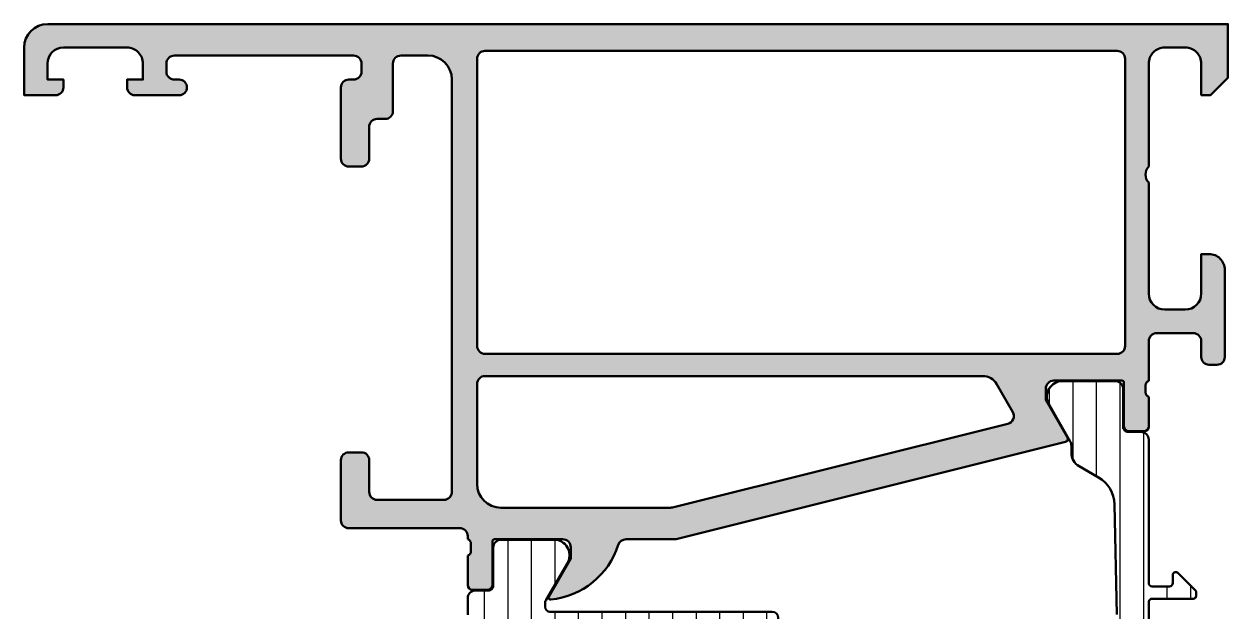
# Model space of a CAD drawing. Extents: x -35 to 63, y 0 to 100.
# Drawn here: x -35 to 41, y 62.9 to 100 of the extents above; entities that cross this region are included whole.
import ezdxf

# ---------------------------------------------------------------- set-up
doc = ezdxf.new("R2010")
doc.units = 0
for name, color, linetype, lineweight in [('0S-Alu contour', 7, 'Continuous', 50), ('0S-Alu hatch', 252, 'Continuous', 25), ('0S-Plastic contour', 254, 'Continuous', 50), ('0S-Plastic hatch', 253, 'Continuous', 25)]:
    doc.layers.add(name, color=color, linetype=linetype, lineweight=lineweight)
pattern_1 = [(90, (0, 0), (-1.4859, 0), [])]

# ---------------------------------------------------------------- blocks, each defined once
blk = doc.blocks.new('346290__F4E14354_08A5_4D6D_B70B_DC32E464ADA3_')
at = {"layer": '0S-Alu hatch'}
h = blk.add_hatch(color=256, dxfattribs=at)
edge = h.paths.add_edge_path()
edge.add_ellipse((-14.20980838061934, 97.49981418681597), major_axis=(-0.5097052485105836, 0), ratio=1, start_angle=179.9662008705569, end_angle=270.033139649957, ccw=False)
edge.add_line((-13.70010322079471, 97.49951350860162), (-13.70007270067975, 96.99953879851876))
edge.add_ellipse((-14.21003050512787, 96.99950767126329), major_axis=(-0.509957805398107, 0), ratio=1, start_angle=90.00582747974067, end_angle=180.0034972703967, ccw=False)
edge.add_line((-14.20997863797814, 96.48954986850286), (-14.51012051284079, 96.48951935011941))
edge.add_arc((-14.51026094495109, 95.99971978053462), 0.4897995897166746, 89.98357253148544, 180.0229723519733)
edge.add_line((-15.00006049529879, 95.99952339873538), (-15.00006049458604, 91.49950901360666))
edge.add_arc((-14.5100708309401, 91.49950901360678), 0.4899896636459431, 180, 269.9999999704398)
edge.add_line((-14.5100708311929, 91.00951934996084), (-13.71009302234166, 91.0095193496548))
edge.add_arc((-13.71009302234359, 91.49953967090086), 0.4900203212460639, 270.000000000226, 360)
edge.add_line((-13.22007270109753, 91.49953967090086), (-13.22007270151045, 93.4995193501068))
edge.add_ellipse((-12.71022454713084, 93.49967118780368), major_axis=(-0.5098481769889759, 0), ratio=1, start_angle=-90.01390401135302, end_angle=0.017063235157593226, ccw=False)
edge.add_line((-12.71010082187862, 94.00951934978039), (-12.21009302873896, 94.00951934965452))
edge.add_arc((-12.21009302874309, 94.49953967699102), 0.490020327336481, 270.0000000004836, 360.0005828892201)
edge.add_line((-11.72007270143197, 94.4995446621325), (-11.72010322164465, 97.49956497940406))
edge.add_ellipse((-11.21012351868489, 97.49957016724215), major_axis=(-0.5099797029861552, 0), ratio=1, start_angle=-90.0010283382407, end_angle=0.0005828492012938113, ccw=False)
edge.add_line((-11.21011436562623, 98.0095498701462), (-9.509926851541543, 98.00951935360816))
edge.add_ellipse((-9.50995395621208, 96.49962589019198), major_axis=(-1.509893463659459, 0), ratio=1, start_angle=180, end_angle=269.99897146171946, ccw=False)
edge.add_line((-8.00006049255262, 96.49962589019198), (-8.000060494479207, 70.49941253858042))
edge.add_ellipse((-8.510088692747694, 70.49956282130397), major_axis=(-0.5100282204093176, 0), ratio=1, start_angle=90.01022147483928, end_angle=179.9831174715681, ccw=False)
edge.add_line((-8.50999770453462, 69.98953460901072), (-12.71007270151099, 69.98953460885676))
edge.add_ellipse((-12.70995683598611, 70.49965047464426), major_axis=(-0.5101158789460961, 0), ratio=1, start_angle=0.013271588850500393, end_angle=89.9869860831675, ccw=False)
edge.add_line((-13.22007270124738, 70.4995323150135), (-13.22007270151045, 72.49953460878912))
edge.add_arc((-13.7099690748399, 72.49963823530815), 0.4898963842893691, 359.9878803713959, 450.0118747695099)
edge.add_line((-13.71007060773909, 72.98953460907597), (-14.51007070657676, 72.98953460896105))
edge.add_arc((-14.51007070657609, 72.49954482095367), 0.4899897880073781, 90.0000000000781, 180)
edge.add_line((-15.00006049458347, 72.49954482095367), (-15.00006050154643, 68.69963088974426))
edge.add_arc((-14.50997642061382, 68.69963088975342), 0.4900840809326184, 180, 270.0000000122495)
edge.add_line((-14.50997642050904, 68.2095468088208), (-7.510036411022873, 68.20954681725334))
edge.add_ellipse((-7.510036411016848, 67.69950986283355), major_axis=(-0.510036954419789, 0), ratio=1, start_angle=180.0071697334141, end_angle=270.0000000006769, ccw=False)
edge.add_line((-6.999999460590363, 67.69957368653952), (-6.999573225767925, 67.50649298641189))
edge.add_ellipse((-7.088393400983171, 67.23159058546717), major_axis=(-0.2888950563274386, 0), ratio=1, start_angle=178.8557447403225, end_angle=252.09450444799398, ccw=False)
edge.add_line((-6.799555954440114, 67.22582143952341), (-6.799555954440101, 66.77242876677911))
edge.add_ellipse((-7.08842405008324, 66.76666751799173), major_axis=(-0.2889255417371119, 0), ratio=1, start_angle=107.9133206864831, end_angle=181.1425681413948, ccw=False)
edge.add_line((-6.999556954440087, 66.49174824260342), (-6.999556954440116, 64.61911317746026))
edge.add_arc((-6.70955695444011, 64.61911317746026), 0.2900000000000062, 180, 270)
edge.add_line((-6.70955695444011, 64.32911317746024), (-5.729582635397356, 64.32911317746024))
edge.add_arc((-5.729582635397356, 64.61911317746026), 0.2900000000000062, 270, 360)
edge.add_line((-5.43958263539735, 64.61911317746026), (-5.43958263539735, 67.37911100410639))
edge.add_ellipse((-5.309582635397354, 67.37911100410642), major_axis=(-0.1299999999999954, 0), ratio=1, start_angle=269.99990065165065, end_angle=360, ccw=False)
edge.add_line((-5.3095824099831, 67.50911100410622), (-1.00954826245146, 67.50910354830332))
edge.add_ellipse((-1.009549146741797, 66.99911898533603), major_axis=(-0.5099845629680566, 0), ratio=1, start_angle=180, end_angle=269.99990065169055, ccw=False)
edge.add_line((-0.4995645837737408, 66.99911898533605), (-0.4995645838349035, 66.2964271155198))
edge.add_line((-0.4995645838349035, 66.2964271155198), (-1.888929175024038, 63.88996915013112))
edge.add_arc((-1.773963263954378, 63.83667994464112), 0.1267158243071138, 155.1312492101862, 275.586773451491)
edge.add_arc((-2.247419307921184, 68.67686303497723), 4.989999999999936, 275.5867734514918, 342.2389949764131)
edge.add_ellipse((2.990435767053327, 66.99910319717769), major_axis=(-0.5100003508881805, 0), ratio=1, start_angle=269.99999999985073, end_angle=342.23899497641577, ccw=False)
edge.add_line((2.990435767054655, 67.50910354806587), (6.040971529477573, 67.50910354805781))
edge.add_arc((6.040971529477559, 67.99912445844272), 0.4900209103849136, 270.0000000000017, 283.9999962574904)
edge.add_line((6.159518285944386, 67.52365925556698), (30.72859116020753, 73.64941542249984))
edge.add_arc((30.68262601208559, 73.8337716134947), 0.1900000000000285, 283.999996257483, 389.9999122478452)
edge.add_line((30.84717098430305, 73.92877136148368), (29.47996906944802, 76.2968429180683))
edge.add_line((29.47996906944802, 76.2968429180683), (29.47996906330903, 76.99961277111854))
edge.add_ellipse((29.98945984050868, 76.9996127711622), major_axis=(-0.5094907771996517, 0), ratio=1, start_angle=270.00009935321305, end_angle=360, ccw=False)
edge.add_line((29.98945895703094, 77.5091035483611), (34.2899339666492, 77.50911100492402))
edge.add_ellipse((34.28993419206304, 77.37911100492452), major_axis=(-0.1299999999996935, 0), ratio=1, start_angle=180, end_angle=270.0000993481646, ccw=False)
edge.add_line((34.41993419206273, 77.37911100492452), (34.41993419206273, 74.61955186764582))
edge.add_arc((34.70993419206275, 74.61955186764582), 0.2900000000000133, 180, 269.9999999999986)
edge.add_line((34.70993419206274, 74.32955186764582), (35.68990851110552, 74.32955186764583))
edge.add_arc((35.68990851110552, 74.61955186764582), 0.2900000000000062, 270.0000000000014, 360)
edge.add_line((35.97990851110552, 74.61955186764582), (35.97990851110552, 76.49218693278893))
edge.add_ellipse((36.06877560674869, 76.76710620817725), major_axis=(-0.2889255417371473, 0), ratio=1, start_angle=-1.1425681414879136, end_angle=72.08667931351602, ccw=False)
edge.add_line((35.77990751110553, 76.77286745696512), (35.77990751110552, 77.22626012970878))
edge.add_ellipse((36.06874495764856, 77.2320292756527), major_axis=(-0.2888950563274334, 0), ratio=1, start_angle=-72.09123509472789, end_angle=1.144255259711315, ccw=False)
edge.add_line((35.97990909637783, 77.50692660798373), (35.98010686803663, 79.99949582103955))
edge.add_ellipse((36.49020139577256, 79.99945534723662), major_axis=(-0.5100945293416447, 0), ratio=1, start_angle=270.01082919272613, end_angle=359.99545382681197, ccw=False)
edge.add_line((36.49010498532172, 80.50954986746721), (38.79038812773437, 80.5095498688432))
edge.add_ellipse((38.79038812773697, 79.99950012323671), major_axis=(-0.5100497456064801, 0), ratio=1, start_angle=179.9991256840945, end_angle=270.0000000002921, ccw=False)
edge.add_line((39.30043787328406, 79.99949234003508), (39.30042261263742, 78.99956842365594))
edge.add_arc((39.79044513605431, 78.99956094652073), 0.490022523473936, 179.9991257374538, 269.9999999150082)
edge.add_line((39.79044513532742, 78.50953842304679), (40.29045017755071, 78.5095384227969))
edge.add_arc((40.29045017754819, 78.99912180399014), 0.489583381193242, 270.0000000002944, 360)
edge.add_line((40.78003355874144, 78.99912180399014), (40.78003355867003, 84.49948883248628))
edge.add_arc((39.79029901017008, 84.49975426930364), 0.9897345840936834, 359.9846338505341, 450.0117170934203)
edge.add_line((39.79009660760918, 85.48948883270145), (39.2999267024431, 85.48951873990235))
edge.add_line((39.2999267024431, 85.48951873990235), (39.2999267024431, 82.99951935008269))
edge.add_ellipse((38.28975658946078, 82.9996894628865), major_axis=(-1.010170127305833, 0), ratio=1, start_angle=90.00975144674771, end_angle=179.9903513819646, ccw=False)
edge.add_line((38.28992851521585, 81.98951935021113), (36.98990851117897, 81.9895193500677))
edge.add_ellipse((36.99010230294835, 82.9996826190699), major_axis=(-1.010163287590908, 0), ratio=1, start_angle=0.009352548254184967, end_angle=89.98900826163998, ccw=False)
edge.add_line((35.97993902881531, 82.99951772732867), (35.97993902868365, 89.99553509204661))
edge.add_ellipse((36.51491504399701, 90.4995193500677), major_axis=(-0.7349826319673359, 0), ratio=1, start_angle=-43.29139500845599, end_angle=43.29139713535102, ccw=False)
edge.add_line((35.97993900997508, 91.00350358822978), (35.97990850674473, 97.49960811270184))
edge.add_ellipse((36.98981501026428, 97.49961285422803), major_axis=(-1.009906503530686, 0), ratio=1, start_angle=-89.99999999982748, end_angle=0.0002690064499120126, ccw=False)
edge.add_line((36.98981501026124, 98.50951935775873), (38.28992682170875, 98.50951935006772))
edge.add_ellipse((38.29008478780917, 97.4996774352914), major_axis=(-1.009841927131363, 0), ratio=1, start_angle=179.9909413965854, end_angle=270.0089625818198, ccw=False)
edge.add_line((39.29992670231933, 97.49951777680401), (39.2999267024431, 95.50954935906351))
edge.add_line((39.2999267024431, 95.50954935906351), (39.88582107367468, 95.50951956075349))
edge.add_line((39.88582107367468, 95.50951956075349), (40.97993903056875, 96.60375889140992))
edge.add_line((40.97993903056875, 96.60375889140992), (40.9799998204769, 99.98999993548233))
edge.add_line((40.9799998204769, 99.98999993548233), (-33.51015429839586, 99.98951935239958))
edge.add_arc((-33.51014468594799, 98.49960354153647), 1.489915810894103, 90.00036965356703, 180)
edge.add_line((-35.00006049684209, 98.49960354153649), (-35.00006049448708, 95.50951935006773))
edge.add_line((-35.00006049448708, 95.50951935006773), (-33.01006049447251, 95.5095193500677))
edge.add_arc((-33.01019086914354, 95.99964971735962), 0.4901303846317271, 270.0152406762114, 359.9885641271633)
edge.add_line((-32.52006049427463, 95.99955189045575), (-32.52006049447922, 96.48951935006772))
edge.add_line((-32.52006049447922, 96.48951935006772), (-33.52006049442263, 96.4895193500677))
edge.add_line((-33.52006049442263, 96.4895193500677), (-33.52006050013831, 97.49962573123214))
edge.add_ellipse((-32.51016687567194, 97.49962573126042), major_axis=(-1.009893624466371, 0), ratio=1, start_angle=270.0000001098114, end_angle=360, ccw=False)
edge.add_line((-32.51016687760747, 98.5095193557268), (-28.50993758324355, 98.50951935762222))
edge.add_ellipse((-28.50993758324119, 97.49964226459113), major_axis=(-1.009877093031093, 0), ratio=1, start_angle=180, end_angle=270.0000000001338, ccw=False)
edge.add_line((-27.5000604902101, 97.49964226459113), (-27.50006049452188, 96.4895193500677))
edge.add_line((-27.50006049452188, 96.4895193500677), (-28.50006049447921, 96.4895193500677))
edge.add_line((-28.50006049447921, 96.4895193500677), (-28.5000604944792, 95.99951935006813))
edge.add_arc((-28.00994692332429, 95.99963292148576), 0.4901135843135583, 180.013276846787, 269.9869913412721)
edge.add_line((-28.01005820063573, 95.5095193498046), (-25.2100116663542, 95.5095193500677))
edge.add_arc((-25.2100116663542, 95.99951935006771), 0.4899999999999949, 270, 450)
edge.add_line((-25.2100116663542, 96.4895193500677), (-25.51006049447974, 96.4895193500677))
edge.add_ellipse((-25.50993426891089, 96.99964557594832), major_axis=(-0.5101262414972308, 0), ratio=1, start_angle=0.014457963241000016, end_angle=89.9858227398492, ccw=False)
edge.add_line((-26.02006049416698, 96.99951685117257), (-26.02006049447921, 97.49951935002767))
edge.add_ellipse((-25.51016484724199, 97.49965421346519), major_axis=(-0.5098956650723806, 0), ratio=1, start_angle=-90.01195744180558, end_angle=0.015154288228814039, ccw=False)
edge.add_line((-25.51005843368501, 98.00954986743349), (-14.21010319208222, 98.00951935006766))
edge = h.paths.add_edge_path()
edge.add_ellipse((-5.910319067796187, 97.79965738625856), major_axis=(-0.499865033790714, 0), ratio=1, start_angle=-90.0154714165185, end_angle=0.01197425107801564, ccw=False)
edge.add_line((-5.910184090663271, 98.29952240182553), (33.98990088170336, 98.29955291940365))
edge.add_ellipse((33.99001017422722, 97.7996622119199), major_axis=(-0.499890719431239, 0), ratio=1, start_angle=179.9874732614051, end_angle=270.012526738657, ccw=False)
edge.add_line((34.48990088171099, 97.79955291939658), (34.48990088171099, 79.69967651559554))
edge.add_ellipse((33.98984732756349, 79.69973007255464), major_axis=(-0.5000535570155467, 0), ratio=1, start_angle=90.0000000010225, end_angle=179.9938634818548, ccw=False)
edge.add_line((33.98984732757241, 79.1996765155391), (-5.910157410640259, 79.19967651488327))
edge.add_ellipse((-5.910157410640273, 79.69970319562539), major_axis=(-0.5000266807421241, 0), ratio=1, start_angle=0, end_angle=90.00000000000159, ccw=False)
edge.add_line((-6.410184091382397, 79.69970319562539), (-6.410184090670632, 97.79955291941253))
edge = h.paths.add_edge_path()
edge.add_ellipse((-5.910092057022531, 77.29923963331419), major_axis=(-0.499992851570255, 0), ratio=1, start_angle=269.9999999999984, end_angle=360, ccw=False)
edge.add_line((-5.910092057022517, 77.79923248488444), (25.51259976074756, 77.79923248483516))
edge.add_ellipse((25.51259976074592, 76.79923158225601), major_axis=(-1.000000902579131, 0), ratio=1, start_angle=209.9999324384979, end_angle=269.999999999906, ccw=False)
edge.add_line((26.37862653577208, 77.29923101235256), (27.40120689151973, 75.52806505820848))
edge.add_ellipse((26.96819796478486, 75.27806791858511), major_axis=(-0.4999953004298651, 0), ratio=1, start_angle=103.99999351427903, end_angle=209.9999324384569, ccw=False)
edge.add_line((27.08915772073893, 74.79292460172762), (5.917904734164849, 69.51434092069734))
edge.add_ellipse((5.797006257150393, 69.99923846103799), major_axis=(-0.4997419998087328, 0), ratio=1, start_angle=90, end_angle=103.9999935141604, ccw=False)
edge.add_line((5.797006257150393, 69.49949646122926), (-4.910084908541685, 69.49949646188409))
edge.add_ellipse((-4.909882477865913, 70.99969889255986), major_axis=(-1.50020244433332, 0), ratio=1, start_angle=0.007731238916619532, end_angle=89.99226876116307, ccw=False)
edge.add_line((-6.410084908541682, 70.99949646188216), (-6.410084908592786, 77.29923963331419))
at = {"layer": '0S-Alu contour', "color": 7}
for points in [[(39.29992670231933, 97.49951777680401), (39.2999267024431, 95.50954935906351), (39.88582107367468, 95.50951956075349), (40.97993903056875, 96.60375889140992), (40.9799998204769, 99.98999993548233), (-33.51015429839586, 99.98951935239958)], [(-35.00006049684209, 98.49960354153649), (-35.00006049448708, 95.50951935006773), (-33.01006049447251, 95.5095193500677)], [(-32.51016687760747, 98.5095193557268), (-28.50993758324355, 98.50951935762222)], [(-5.910184090663271, 98.29952240182553), (33.98990088170336, 98.29955291940365)], [(36.98981501026124, 98.50951935775873), (38.28992682170875, 98.50951935006772)], [(-32.52006049427463, 95.99955189045575), (-32.52006049447922, 96.48951935006772), (-33.52006049442263, 96.4895193500677), (-33.52006050013831, 97.49962573123214)], [(-27.5000604902101, 97.49964226459113), (-27.50006049452188, 96.4895193500677), (-28.50006049447921, 96.4895193500677), (-28.5000604944792, 95.99951935006813)], [(-26.02006049416698, 96.99951685117257), (-26.02006049447921, 97.49951935002767)], [(-25.51005843368501, 98.00954986743349), (-14.21010319208222, 98.00951935006766)], [(-13.70010322079471, 97.49951350860162), (-13.70007270067975, 96.99953879851876)], [(-11.72007270143197, 94.4995446621325), (-11.72010322164465, 97.49956497940406)], [(-11.21011436562623, 98.0095498701462), (-9.509926851541543, 98.00951935360816)], [(-6.410184091382397, 79.69970319562539), (-6.410184090670632, 97.79955291941253)], [(34.48990088171099, 97.79955291939658), (34.48990088171099, 79.69967651559554)], [(35.97993900997508, 91.00350358822978), (35.97990850674473, 97.49960811270184)], [(-8.00006049255262, 96.49962589019198), (-8.000060494479207, 70.49941253858042)], [(-25.2100116663542, 96.4895193500677), (-25.51006049447974, 96.4895193500677)], [(-15.00006049529879, 95.99952339873538), (-15.00006049458604, 91.49950901360666)], [(-14.20997863797814, 96.48954986850286), (-14.51012051284079, 96.48951935011941)], [(-28.01005820063573, 95.5095193498046), (-25.2100116663542, 95.5095193500677)], [(-13.22007270109753, 91.49953967090086), (-13.22007270151045, 93.4995193501068)], [(-12.71010082187862, 94.00951934978039), (-12.21009302873896, 94.00951934965452)], [(-14.5100708311929, 91.00951934996084), (-13.71009302234166, 91.0095193496548)], [(35.97993902881531, 82.99951772732867), (35.97993902868365, 89.99553509204661)], [(39.79009660760918, 85.48948883270145), (39.2999267024431, 85.48951873990235), (39.2999267024431, 82.99951935008269)], [(40.78003355874144, 78.99912180399014), (40.78003355867003, 84.49948883248628)], [(38.28992851521585, 81.98951935021113), (36.98990851117897, 81.9895193500677)], [(35.97990909637783, 77.50692660798373), (35.98010686803663, 79.99949582103955)], [(36.49010498532172, 80.50954986746721), (38.79038812773437, 80.5095498688432)], [(39.30043787328406, 79.99949234003508), (39.30042261263742, 78.99956842365594)], [(33.98984732757241, 79.1996765155391), (-5.910157410640259, 79.19967651488327)], [(39.79044513532742, 78.50953842304679), (40.29045017755071, 78.5095384227969)], [(-5.910092057022517, 77.79923248488444), (25.51259976074756, 77.79923248483516)], [(29.98945895703094, 77.5091035483611), (34.2899339666492, 77.50911100492402)], [(-6.410084908541682, 70.99949646188216), (-6.410084908592786, 77.29923963331419)], [(26.37862653577208, 77.29923101235256), (27.40120689151973, 75.52806505820848)], [(30.84717098430305, 73.92877136148368), (29.47996906944802, 76.2968429180683), (29.47996906330903, 76.99961277111854)], [(34.41993419206273, 77.37911100492452), (34.41993419206273, 74.61955186764582)], [(35.77990751110553, 76.77286745696512), (35.77990751110552, 77.22626012970878)], [(35.97990851110552, 74.61955186764582), (35.97990851110552, 76.49218693278893)], [(27.08915772073893, 74.79292460172762), (5.917904734164849, 69.51434092069734)], [(34.70993419206274, 74.32955186764582), (35.68990851110552, 74.32955186764583)], [(-13.71007060773909, 72.98953460907597), (-14.51007070657676, 72.98953460896105)], [(6.159518285944386, 67.52365925556698), (30.72859116020753, 73.64941542249984)], [(-15.00006049458347, 72.49954482095367), (-15.00006050154643, 68.69963088974426)], [(-13.22007270124738, 70.4995323150135), (-13.22007270151045, 72.49953460878912)], [(-8.50999770453462, 69.98953460901072), (-12.71007270151099, 69.98953460885676)], [(5.797006257150393, 69.49949646122926), (-4.910084908541685, 69.49949646188409)], [(-14.50997642050904, 68.2095468088208), (-7.510036411022873, 68.20954681725334)], [(-6.999999460590363, 67.69957368653952), (-6.999573225767925, 67.50649298641189)], [(-6.799555954440114, 67.22582143952341), (-6.799555954440101, 66.77242876677911)], [(-5.43958263539735, 64.61911317746026), (-5.43958263539735, 67.37911100410639)], [(-5.3095824099831, 67.50911100410622), (-1.00954826245146, 67.50910354830332)], [(-0.4995645837737408, 66.99911898533605), (-0.4995645838349035, 66.2964271155198), (-1.888929175024038, 63.88996915013112)], [(2.990435767054655, 67.50910354806587), (6.040971529477573, 67.50910354805781)], [(-6.999556954440087, 66.49174824260342), (-6.999556954440116, 64.61911317746026)], [(-6.70955695444011, 64.32911317746024), (-5.729582635397356, 64.32911317746024)]]:
    blk.add_lwpolyline(points, dxfattribs=at)
for centre, radius, start, end in [((-33.51014468594799, 98.49960354153647), 1.489915810894103, 90.00036965356703, 180), ((-33.01019086914354, 95.99964971735962), 0.4901303846317271, 270.0152406762114, 359.9885641271633), ((-28.00994692332429, 95.99963292148576), 0.4901135843135583, 180.013276846787, 269.9869913412721), ((-25.2100116663542, 95.99951935006771), 0.4899999999999949, 270, 90), ((-14.51026094495109, 95.99971978053462), 0.4897995897166746, 89.98357253148544, 180.0229723519733), ((-12.21009302874309, 94.49953967699102), 0.490020327336481, 270.0000000004836, 0.0005828892201543), ((-14.5100708309401, 91.49950901360678), 0.4899896636459431, 180, 269.9999999704398), ((-13.71009302234359, 91.49953967090086), 0.4900203212460639, 270.000000000226, 0), ((39.79029901017008, 84.49975426930364), 0.9897345840936834, 359.9846338505341, 90.01171709342032), ((39.79044513605431, 78.99956094652073), 0.490022523473936, 179.9991257374538, 269.9999999150082), ((40.29045017754819, 78.99912180399014), 0.489583381193242, 270.0000000002944, 0), ((34.70993419206275, 74.61955186764582), 0.2900000000000133, 180, 269.9999999999986), ((35.68990851110552, 74.61955186764582), 0.2900000000000062, 270.0000000000014, 0), ((30.68262601208559, 73.8337716134947), 0.1900000000000285, 283.999996257483, 29.99991224784521), ((-14.51007070657609, 72.49954482095367), 0.4899897880073781, 90.0000000000781, 180), ((-13.7099690748399, 72.49963823530815), 0.4898963842893691, 359.9878803713959, 90.01187476950994), ((-14.50997642061382, 68.69963088975342), 0.4900840809326184, 180, 270.0000000122495), ((-2.247419307921184, 68.67686303497723), 4.989999999999936, 275.5867734514918, 342.2389949764131), ((6.040971529477559, 67.99912445844272), 0.4900209103849136, 270.0000000000017, 283.9999962574904), ((-6.70955695444011, 64.61911317746026), 0.2900000000000062, 180, 270), ((-5.729582635397356, 64.61911317746026), 0.2900000000000062, 270, 0), ((-1.773963263954378, 63.83667994464112), 0.1267158243071138, 155.1312492101862, 275.586773451491)]:
    blk.add_arc(centre, radius, start, end, dxfattribs=at)
at = {"layer": '0S-Alu contour', "color": 7, "extrusion": (0, 0, -1)}
for centre, radius, start, end in [((32.51016687567194, 97.49962573126042), 1.009893624466371, 0, 89.99999989018858), ((28.50993758324119, 97.49964226459113), 1.009877093031093, 89.99999999986616, 180), ((5.910319067796187, 97.79965738625856), 0.499865033790714, 359.988025748922, 90.01547141651858), ((-33.99001017422722, 97.7996622119199), 0.499890719431239, 89.98747326134301, 180.012526738595), ((-36.98981501026428, 97.49961285422803), 1.009906503530686, 359.9997309935501, 89.99999999982748), ((-38.29008478780917, 97.4996774352914), 1.009841927131363, 89.99103741818023, 180.0090586034147), ((25.51016484724199, 97.49965421346519), 0.5098956650723806, 359.9848457117712, 90.01195744180565), ((14.20980838061934, 97.49981418681597), 0.5097052485105836, 89.966860350043, 180.0337991294432), ((11.21012351868489, 97.49957016724215), 0.5099797029861552, 359.9994171507987, 90.00102833824084), ((9.50995395621208, 96.49962589019198), 1.509893463659459, 90.00102853828054, 180), ((25.50993426891089, 96.99964557594832), 0.5101262414972308, 270.0141772601508, 359.985542036759), ((14.21003050512787, 96.99950767126329), 0.509957805398107, 179.9965027296033, 269.9941725202593), ((12.71022454713084, 93.49967118780368), 0.5098481769889759, 359.9829367648424, 90.01390401135298), ((-36.51491504399701, 90.4995193500677), 0.7349826319673359, 316.708602864649, 43.29139500845598), ((-36.99010230294835, 82.9996826190699), 1.010163287590908, 270.0109917383601, 359.9906474517458), ((-38.28975658946078, 82.9996894628865), 1.010170127305833, 180.0096486180355, 269.9902485532523), ((-36.49020139577256, 79.99945534723662), 0.5100945293416447, 0.0045461731880203, 89.98917080727387), ((-38.79038812773697, 79.99950012323671), 0.5100497456064801, 89.99999999970787, 180.0008743159055), ((5.910157410640273, 79.69970319562539), 0.5000266807421241, 269.9999999999984, 0), ((-33.98984732756349, 79.69973007255464), 0.5000535570155467, 180.0061365181453, 269.9999999989775), ((5.910092057022531, 77.29923963331419), 0.499992851570255, 0, 90.0000000000016), ((-25.51259976074592, 76.79923158225601), 1.000000902579131, 90.00000000009405, 150.0000675615021), ((-29.98945984050868, 76.9996127711622), 0.5094907771996517, 0, 89.99990064678695), ((-34.28993419206304, 77.37911100492452), 0.1299999999996935, 89.9999006518354, 180), ((-36.06874495764856, 77.2320292756527), 0.2888950563274334, 358.8557447402887, 72.09123509472792), ((-36.06877560674869, 76.76710620817725), 0.2889255417371473, 287.913320686484, 1.142568141487899), ((-26.96819796478486, 75.27806791858511), 0.4999953004298651, 150.0000675615431, 256.000006485721), ((4.909882477865913, 70.99969889255986), 1.50020244433332, 270.007731238837, 359.9922687610834), ((12.70995683598611, 70.49965047464426), 0.5101158789460961, 270.0130139168325, 359.9867284111495), ((8.510088692747694, 70.49956282130397), 0.5100282204093176, 180.016882528432, 269.9897785251607), ((-5.797006257150393, 69.99923846103799), 0.4997419998087328, 256.0000064858396, 270), ((7.510036411016848, 67.69950986283355), 0.510036954419789, 89.99999999932311, 179.9928302665859), ((7.088393400983171, 67.23159058546717), 0.2888950563274386, 107.905495552006, 181.1442552596775), ((5.309582635397354, 67.37911100410642), 0.1299999999999954, 0, 90.00009934834937), ((1.009549146741797, 66.99911898533603), 0.5099845629680566, 90.00009934830943, 180), ((-2.990435767053327, 66.99910319717769), 0.5100003508881805, 17.76100502358421, 90.00000000014929), ((7.08842405008324, 66.76666751799173), 0.2889255417371119, 178.8574318586052, 252.0866793135169)]:
    blk.add_arc(centre, radius, start, end, dxfattribs=at)
blk = doc.blocks.new('245333__DD6B4615_E3BE_46BA_A776_C27972DC4484___7500CCCD_12CF_4DAD_BFB7_D0CCB135ECBA_')
at = {"layer": '0S-Plastic hatch'}
h = blk.add_hatch(dxfattribs=at)
h.set_pattern_fill('ANSI31', color=256, scale=0.4680000000000001, angle=45, style=0)
h.set_pattern_definition(pattern_1)
edge = h.paths.add_edge_path()
edge.add_line((-7.000000000000191, 63.79000299999985), (-6.999999999999864, 62.75000000000018))
edge.add_ellipse((-7.310000000000009, 62.7500000000001), major_axis=(-0.3100000000001444, 0), ratio=1, start_angle=89.99999999999733, end_angle=180, ccw=False)
edge.add_line((-7.310000000000023, 62.43999999999996), (-11.17602540378483, 62.43999999999995))
edge.add_arc((-11.17602540378483, 61.95000000000005), 0.4899999999998954, 90, 120.0000000000038)
edge.add_line((-11.4210254037848, 62.37435244785432), (-15.65499999999992, 59.92986607498725))
edge.add_arc((-15.40999999999989, 59.50551362713286), 0.4900000000000225, 120.0000000000029, 180)
edge.add_line((-15.89999999999991, 59.50551362713286), (-15.89999999999991, 50.05081865226768))
edge.add_line((-15.89999999999991, 50.05081865226768), (-11.53815944526321, 23.58898595353155))
edge.add_arc((-10.56134089668841, 23.74999999999992), 0.9899999999999465, 189.3601908019133, 270)
edge.add_line((-10.56134089668841, 22.75999999999998), (-6.459137756705139, 22.76000000000002))
edge.add_ellipse((-6.459137756705139, 21.74999999999992), major_axis=(-1.010000000000104, 0), ratio=1, start_angle=242.0205256115209, end_angle=270, ccw=False)
edge.add_line((-5.985290978483739, 22.64194687665201), (-3.270730834759483, 21.19983680029859))
edge.add_ellipse((-3.509999999999941, 20.74944778337535), major_axis=(-0.5099999999999485, 0), ratio=1, start_angle=180, end_angle=242.0205256115211, ccw=False)
edge.add_line((-2.999999999999992, 20.74944778337535), (-2.999999999999893, 18.70999432109069))
edge.add_arc((-2.510002678902004, 18.70999432109072), 0.4899973210978886, 180, 270)
edge.add_line((-2.510002678902004, 18.21999699999283), (-1.699668666662198, 18.21999699999999))
edge.add_ellipse((-1.699668666659469, 17.90999699999998), major_axis=(-0.3100000000000129, 0), ratio=1, start_angle=179.9920752627534, end_angle=270.0000000005043, ccw=False)
edge.add_line((-1.389668669624672, 17.90995412304535), (-1.390000612376447, 15.51006375070075))
edge.add_arc((-0.9000046396270633, 15.5099959774294), 0.4899959774363776, 179.992075195331, 270.0000000010792)
edge.add_line((-0.9000046396178333, 15.01999999999303), (2.57582249619142, 15.01999999999999))
edge.add_arc((2.434228849115342, 15.99981807472284), 0.9899960709244746, 278.2228963588981, 392.7407569883267)
edge.add_line((3.266940554096747, 16.53524634894158), (1.948315574671404, 18.81917212144136))
edge.add_ellipse((2.389914507581892, 19.07412934928548), major_axis=(-0.5099145081066464, 0), ratio=1, start_angle=0, end_angle=29.999996599456495, ccw=False)
edge.add_line((1.879999999475245, 19.07412934928548), (1.880000000000094, 19.25000000092516))
edge.add_ellipse((2.190000000000047, 19.25000000000003), major_axis=(-0.3099999999999525, 0), ratio=1, start_angle=270.0000000000013, end_angle=360, ccw=False)
edge.add_line((2.19000000000004, 19.55999999999998), (12.21179744661188, 19.56))
edge.add_arc((12.21179744661188, 19.95000000000001), 0.3900000000000077, 270, 450)
edge.add_line((12.21179744661188, 20.34000000000002), (2.59000000000006, 20.34000000000001))
edge.add_ellipse((2.590000000000074, 21.35000000000001), major_axis=(-1.009999999999994, 0), ratio=1, start_angle=0, end_angle=89.9999999999992, ccw=False)
edge.add_line((1.58000000000008, 21.35000000000001), (1.580000000000069, 22.44675080303767))
edge.add_line((1.580000000000069, 22.44675080303767), (-5.189983979571714, 31.76483435439978))
edge.add_ellipse((-3.563859820878128, 32.94628271150761), major_axis=(-2.009999999999927, 0), ratio=1, start_angle=9.360190801913404, end_angle=36.000000000000114, ccw=False)
edge.add_line((-5.547097480105783, 32.61937540504151), (-8.371440212615845, 49.75372131560256))
edge.add_ellipse((-6.388202553388076, 50.08062862206866), major_axis=(-2.01000000000004, 0), ratio=1, start_angle=-45.00000000000068, end_angle=9.360190801913006, ccw=False)
edge.add_line((-7.809487183573047, 51.50191325225367), (-3.902857505438738, 55.4085429303879))
edge.add_arc((-5.30999999999998, 56.81568542494911), 1.989999999999992, 315.0000000000007, 360)
edge.add_line((-3.319999999999989, 56.81568542494911), (-3.319999999999858, 60.53341924626914))
edge.add_ellipse((-2.309999999999824, 60.53341924626909), major_axis=(-1.010000000000033, 0), ratio=1, start_angle=299.9999999999992, end_angle=360, ccw=False)
edge.add_line((-2.814999999999828, 61.40810490409141), (-1.747050807568818, 62.02468565782229))
edge.add_ellipse((-1.242050807568794, 61.15000000000001), major_axis=(-1.010000000000006, 0), ratio=1, start_angle=270.0000000000008, end_angle=300.00000000000136, ccw=False)
edge.add_line((-1.242050807568809, 62.16000000000003), (12.21179744661189, 62.16000000000002))
edge.add_arc((12.21179744661189, 62.55000000000002), 0.3900000000000006, 270, 450)
edge.add_line((12.21179744661189, 62.94000000000003), (-1.809999999999867, 62.93999999999996))
edge.add_ellipse((-1.809999999999867, 63.25), major_axis=(-0.3100000000000449, 0), ratio=1, start_angle=0, end_angle=90, ccw=False)
edge.add_line((-2.119999999999912, 63.25), (-2.120000000522942, 63.42587054615558))
edge.add_ellipse((-1.610085349575093, 63.42587054617024), major_axis=(-0.5099146509478488, 0), ratio=1, start_angle=330.00000340232685, end_angle=360, ccw=False)
edge.add_line((-2.051684406197631, 63.68082784542122), (-0.7330594076424433, 65.96475365105834))
edge.add_arc((-1.565771112623828, 66.50018192527713), 0.9899960709244833, 327.2592430116703, 441.7771036411069)
edge.add_line((-1.424177465547835, 67.48), (-4.900004601357032, 67.48000000000695))
edge.add_arc((-4.900004601357032, 66.99000402256138), 0.4899959774455738, 90, 180.0079247372467)
edge.add_line((-5.390000574115692, 66.98993624986689), (-5.38966863136391, 64.59004587753823))
edge.add_ellipse((-5.699668628404602, 64.59000300000599), major_axis=(-0.310000000005986, 0), ratio=1, start_angle=90.0000000011031, end_angle=180.0079248439906, ccw=False)
edge.add_line((-5.699668628398633, 64.280003), (-6.510000000000211, 64.28000299999998))
edge.add_arc((-6.510000000000196, 63.79000299999999), 0.4899999999999878, 90.00000000000165, 180)
edge = h.paths.add_edge_path()
edge.add_line((-15.10999999999991, 52.44999999999997), (-15.10999999999991, 58.75495827718644))
edge.add_ellipse((-14.10999999999985, 58.75495827718644), major_axis=(-1.000000000000056, 0), ratio=1, start_angle=299.9999999999981, end_angle=360, ccw=False)
edge.add_line((-14.60999999999985, 59.62098368097095), (-11.32769145362405, 61.51602540378437))
edge.add_ellipse((-10.82769145362402, 60.64999999999985), major_axis=(-1.000000000000091, 0), ratio=1, start_angle=269.9999999999992, end_angle=299.9999999999991, ccw=False)
edge.add_line((-10.827691453624, 61.64999999999994), (-5.909999999999833, 61.64999999999992))
edge.add_ellipse((-5.909999999999833, 60.64999999999994), major_axis=(-0.9999999999999857, 0), ratio=1, start_angle=180, end_angle=270, ccw=False)
edge.add_line((-4.909999999999847, 60.64999999999991), (-4.909999999999957, 57.06421356237303))
edge.add_ellipse((-5.909999999999975, 57.06421356237303), major_axis=(-1.000000000000017, 0), ratio=1, start_angle=134.9999999999994, end_angle=180, ccw=False)
edge.add_line((-5.202893218813422, 56.35710678118647), (-9.524213562372978, 52.03578643762696))
edge.add_ellipse((-10.93842712474605, 53.45000000000008), major_axis=(-2, 0), ratio=1, start_angle=90.0000000000008, end_angle=134.999999999999, ccw=False)
edge.add_line((-10.93842712474602, 51.45000000000008), (-14.11000000000002, 51.45000000000008))
edge.add_ellipse((-14.11000000000002, 52.44999999999997), major_axis=(-0.9999999999998863, 0), ratio=1, start_angle=0, end_angle=90, ccw=False)
edge = h.paths.add_edge_path()
edge.add_line((-10.06162119400547, 50.2313202254891), (-8.775906908291056, 42.43132022548903))
edge.add_ellipse((-9.269249609591476, 42.34999999999994), major_axis=(-0.499999999999992, 0), ratio=1, start_angle=90, end_angle=189.3601908019141, ccw=False)
edge.add_line((-9.269249609591476, 41.84999999999996), (-13.32322668217832, 41.84999999999987))
edge.add_ellipse((-13.32322668217833, 42.34999999999987), major_axis=(-0.5, 0), ratio=1, start_angle=9.36019080191312, end_angle=90.00000000000159, ccw=False)
edge.add_line((-13.81656938347876, 42.26867977451079), (-15.10228366919317, 50.06867977451093))
edge.add_ellipse((-14.60894096789276, 50.15000000000002), major_axis=(-0.4999999999999931, 0), ratio=1, start_angle=-90, end_angle=9.360190801914825, ccw=False)
edge.add_line((-14.60894096789276, 50.65000000000001), (-10.55496389530589, 50.65000000000001))
edge.add_ellipse((-10.55496389530589, 50.15000000000002), major_axis=(-0.4999999999999929, 0), ratio=1, start_angle=189.3601908019141, end_angle=270, ccw=False)
edge = h.paths.add_edge_path()
edge.add_line((-8.47920361158777, 40.63132022548901), (-7.193489325873507, 32.83132022548905))
edge.add_ellipse((-7.686832027173942, 32.74999999999997), major_axis=(-0.5000000000000048, 0), ratio=1, start_angle=90.00000000000318, end_angle=189.360190801913, ccw=False)
edge.add_line((-7.686832027173913, 32.24999999999996), (-11.74080909976073, 32.24999999999989))
edge.add_ellipse((-11.74080909976073, 32.7499999999999), major_axis=(-0.5000000000000071, 0), ratio=1, start_angle=9.360190801912097, end_angle=90, ccw=False)
edge.add_line((-12.23415180106117, 32.66867977451082), (-13.51986608677546, 40.46867977451078))
edge.add_ellipse((-13.02652338547502, 40.54999999999987), major_axis=(-0.5000000000000048, 0), ratio=1, start_angle=-90, end_angle=9.360190801913006, ccw=False)
edge.add_line((-13.02652338547502, 41.04999999999987), (-8.972546312888205, 41.04999999999993))
edge.add_ellipse((-8.972546312888205, 40.54999999999993), major_axis=(-0.5, 0), ratio=1, start_angle=189.360190801913, end_angle=270, ccw=False)
edge = h.paths.add_edge_path()
edge.add_ellipse((-7.436116965542247, 30.44999999999996), major_axis=(-0.9999999999999928, 0), ratio=1, start_angle=215.9999999999999, end_angle=270.0000000000008, ccw=False)
edge.add_line((-6.627099971167304, 31.03778525229243), (-0.36452233963879, 22.4180866247094))
edge.add_ellipse((-0.7690308368262678, 22.12419399856317), major_axis=(-0.4999999999999968, 0), ratio=1, start_angle=62.02052561152209, end_angle=215.9999999999986, ccw=False)
edge.add_line((-1.003608449807122, 21.68263613883446), (-5.616275895685639, 24.13311571945741))
edge.add_arc((-6.085431121647339, 23.2500000000001), 0.9999999999998829, 62.02052561151951, 90)
edge.add_line((-6.085431121647339, 24.24999999999998), (-9.149139126112225, 24.24999999999994))
edge.add_ellipse((-9.149139126112251, 26.24999999999988), major_axis=(-1.999999999999936, 0), ratio=1, start_angle=9.360190801913916, end_angle=90.0000000000008, ccw=False)
edge.add_line((-11.1225099313139, 25.92471909804354), (-11.93744850435801, 30.86867977451082))
edge.add_ellipse((-11.44410580305757, 30.9499999999999), major_axis=(-0.5000000000000054, 0), ratio=1, start_angle=-90, end_angle=9.360190801913404, ccw=False)
edge.add_line((-11.44410580305757, 31.44999999999991), (-7.436116965542261, 31.44999999999996))
at = {"layer": '0S-Plastic contour', "color": 7}
for points in [[(-5.390000574115692, 66.98993624986689), (-5.38966863136391, 64.59004587753823)], [(-1.424177465547835, 67.48), (-4.900004601357032, 67.48000000000695)], [(-2.051684406197631, 63.68082784542122), (-0.7330594076424433, 65.96475365105834)], [(-5.699668628398633, 64.280003), (-6.510000000000211, 64.28000299999998)], [(-7.000000000000191, 63.79000299999985), (-6.999999999999864, 62.75000000000018)], [(-2.119999999999912, 63.25), (-2.120000000522942, 63.42587054615558)], [(12.21179744661189, 62.94000000000003), (-1.809999999999867, 62.93999999999996)]]:
    blk.add_lwpolyline(points, dxfattribs=at)
for centre, radius, start, end in [((-4.900004601357032, 66.99000402256138), 0.4899959774455738, 90, 180.0079247372467), ((-1.565771112623828, 66.50018192527713), 0.9899960709244833, 327.2592430116703, 81.77710364110693), ((-6.510000000000196, 63.79000299999999), 0.4899999999999878, 90.00000000000165, 180), ((12.21179744661189, 62.55000000000002), 0.3900000000000006, 270, 90)]:
    blk.add_arc(centre, radius, start, end, dxfattribs=at)
at = {"layer": '0S-Plastic contour', "color": 7, "extrusion": (0, 0, -1)}
for centre, radius, start, end in [((5.699668628404602, 64.59000300000599), 0.310000000005986, 179.9920751560094, 269.9999999988969), ((1.610085349575093, 63.42587054617024), 0.5099146509478488, 0, 29.99999659767312), ((1.809999999999867, 63.25), 0.3100000000000449, 270, 0)]:
    blk.add_arc(centre, radius, start, end, dxfattribs=at)
blk = doc.blocks.new('245333__1C6C9C0E_A8E3_4E60_991C_9487386A059B___660943C8_7968_497D_A3E5_C7F02400A215_')
at = {"layer": '0S-Plastic hatch'}
h = blk.add_hatch(dxfattribs=at)
h.set_pattern_fill('ANSI31', color=256, scale=0.4680000000000001, angle=45, style=0)
h.set_pattern_definition(pattern_1)
edge = h.paths.add_edge_path()
edge.add_line((33.8230267081173, 69.70512041082854), (33.96488342538069, 62.760415393759))
edge.add_ellipse((33.45498978983221, 62.75000000000008), major_axis=(-0.5099999999999993, 0), ratio=1, start_angle=90.0000000000008, end_angle=181.1701952823338, ccw=False)
edge.add_line((33.45498978983221, 62.24000000000008), (32.08999999999999, 62.24000000000005))
edge.add_arc((32.08999999999999, 61.75000000000006), 0.4899999999999878, 90, 270)
edge.add_line((32.08999999999999, 61.26000000000008), (33.49584299149154, 61.26000000000003))
edge.add_ellipse((33.49584299149153, 60.75000000000003), major_axis=(-0.509999999999998, 0), ratio=1, start_angle=181.1701952823375, end_angle=269.9999999999984, ccw=False)
edge.add_line((34.00573662704001, 60.760415393759), (34.16914943367725, 52.76041539375898))
edge.add_ellipse((33.65925579812879, 52.75000000000005), major_axis=(-0.5099999999999851, 0), ratio=1, start_angle=90.0000000000008, end_angle=181.1701952823338, ccw=False)
edge.add_line((33.6592557981288, 52.24000000000007), (32.09, 52.24000000000007))
edge.add_arc((32.09, 51.75000000000006), 0.490000000000002, 90, 270)
edge.add_line((32.09, 51.26000000000006), (33.69, 51.26000000000005))
edge.add_ellipse((33.69, 50.75000000000003), major_axis=(-0.5100000000000194, 0), ratio=1, start_angle=180, end_angle=270, ccw=False)
edge.add_line((34.20000000000002, 50.75000000000003), (34.20000000000001, 41.75000000000014))
edge.add_ellipse((33.68999999999993, 41.75000000000014), major_axis=(-0.5100000000000761, 0), ratio=1, start_angle=89.9999999999992, end_angle=180, ccw=False)
edge.add_line((33.68999999999993, 41.24000000000005), (32.09, 41.24000000000006))
edge.add_arc((32.09, 40.75000000000005), 0.4900000000000091, 90, 270)
edge.add_line((32.09, 40.26000000000005), (33.65925579812883, 40.26000000000007))
edge.add_ellipse((33.65925579812883, 39.75000000000012), major_axis=(-0.5099999999999554, 0), ratio=1, start_angle=178.8298047176639, end_angle=270, ccw=False)
edge.add_line((34.16914943367726, 39.73958460624118), (34.00573662704, 31.73958460624112))
edge.add_ellipse((33.49584299149153, 31.75000000000006), major_axis=(-0.5099999999999958, 0), ratio=1, start_angle=89.9999999999992, end_angle=178.8298047176658, ccw=False)
edge.add_line((33.49584299149152, 31.24000000000006), (32.09000000000002, 31.24000000000007))
edge.add_arc((32.09000000000002, 30.75000000000007), 0.490000000000002, 90, 270)
edge.add_line((32.09000000000002, 30.26000000000007), (33.45498978983221, 30.26000000000007))
edge.add_ellipse((33.45498978983221, 29.75000000000007), major_axis=(-0.5100000000000016, 0), ratio=1, start_angle=178.8298047176658, end_angle=269.9999999999992, ccw=False)
edge.add_line((33.96488342538069, 29.73958460624113), (33.82302670811729, 22.79487958917157))
edge.add_ellipse((31.81344590919093, 22.83592849398618), major_axis=(-2.009999999999997, 0), ratio=1, start_angle=119.9999999999981, end_angle=178.8298047176664, ccw=False)
edge.add_line((32.81844590919087, 21.09521743237943), (31.59500000000014, 20.38886060736926))
edge.add_arc((32.09000000000009, 19.5314954576227), 0.9899999999999471, 119.9999999999983, 180)
edge.add_line((31.10000000000014, 19.5314954576227), (31.10000000000014, 19.07899671221207))
edge.add_ellipse((30.59002263812886, 19.0741914672896), major_axis=(-0.5099999999999515, 0), ratio=1, start_angle=150.0000034006559, end_angle=180.5398516222338, ccw=False)
edge.add_line((31.03169560919381, 18.81919149350408), (29.71305944591096, 16.53524634894238))
edge.add_arc((30.5457711508919, 15.9998180747229), 0.9899960709244853, 147.2592430116222, 261.7771036411003)
edge.add_line((30.4041775038158, 15.02000000000004), (33.88000463962509, 15.01999999999308))
edge.add_arc((33.88000531041846, 15.50999530673881), 0.4899953067461799, 269.9999215632704, 360.0002240452364)
edge.add_line((34.3700006171609, 15.50999722278071), (34.36966598775747, 17.90999699999989))
edge.add_ellipse((34.67966598775748, 17.90999700000005), major_axis=(-0.3100000000000023, 0), ratio=1, start_angle=270, end_angle=360, ccw=False)
edge.add_line((34.67966598775748, 18.21999700000005), (35.49000000000001, 18.21999700000005))
edge.add_arc((35.49000000000001, 18.70999700000015), 0.4900000000001051, 270, 360)
edge.add_line((35.98000000000012, 18.70999700000015), (35.98000000000008, 27.74999999999621))
edge.add_ellipse((36.19000000000378, 27.74999999999621), major_axis=(-0.2100000000036992, 0), ratio=1, start_angle=270.0000000000058, end_angle=360, ccw=False)
edge.add_line((36.19000000000376, 27.95999999999991), (37.28999999999603, 27.96000000000001))
edge.add_ellipse((37.28999999999604, 27.74999999999982), major_axis=(-0.2100000000001926, 0), ratio=1, start_angle=180, end_angle=270.00000000000387, ccw=False)
edge.add_line((37.49999999999623, 27.74999999999982), (37.49999999999625, 27.24999999999996))
edge.add_arc((37.68999999999625, 27.24999999999996), 0.1900000000000048, 180, 315.0000000000007)
edge.add_line((37.8243502884217, 27.1156497115745), (38.92435028842169, 28.21564971157453))
edge.add_arc((38.78999999999623, 28.34999999999999), 0.1900000000000288, 315.0000000000007, 360)
edge.add_line((38.97999999999625, 28.34999999999999), (38.97999999999601, 28.5500000000004))
edge.add_arc((38.78999999999623, 28.55000000000017), 0.1899999999997881, 0, 90)
edge.add_line((38.78999999999623, 28.73999999999996), (36.18999999999618, 28.73999999999995))
edge.add_ellipse((36.18999999999618, 28.94999999999606), major_axis=(-0.2099999999961071, 0), ratio=1, start_angle=0, end_angle=90.00000000000188, ccw=False)
edge.add_line((35.98000000000007, 28.94999999999606), (35.97999999999994, 63.55000000001144))
edge.add_ellipse((36.18999999999616, 63.55000000001142), major_axis=(-0.2099999999962172, 0), ratio=1, start_angle=270, end_angle=360, ccw=False)
edge.add_line((36.18999999999616, 63.76000000000764), (38.78999999999621, 63.76000000000765))
edge.add_arc((38.7899999999962, 63.95000000000746), 0.1899999999998059, 270.0000000000021, 360)
edge.add_line((38.97999999999601, 63.95000000000746), (38.97999999999625, 64.15000000000738))
edge.add_arc((38.78999999999614, 64.15000000000761), 0.1900000000001114, 0, 45)
edge.add_line((38.92435028842167, 64.28435028843313), (37.82435028842171, 65.38435028843311))
edge.add_arc((37.68999999999625, 65.25000000000765), 0.1900000000000137, 44.99999999999848, 180)
edge.add_line((37.49999999999623, 65.25000000000765), (37.49999999999624, 64.75000000000777))
edge.add_ellipse((37.28999999999606, 64.75000000000777), major_axis=(-0.2100000000001856, 0), ratio=1, start_angle=89.99999999999233, end_angle=180, ccw=False)
edge.add_line((37.28999999999603, 64.54000000000758), (36.18999999999993, 64.5400000000077))
edge.add_ellipse((36.18999999999995, 64.75000000000772), major_axis=(-0.2100000000000222, 0), ratio=1, start_angle=0, end_angle=89.9999999999942, ccw=False)
edge.add_line((35.97999999999993, 64.7500000000077), (35.9799999999999, 73.79000300000001))
edge.add_arc((35.48999999999984, 73.79000300000001), 0.4900000000000589, 0, 90.00000000000082)
edge.add_line((35.48999999999983, 74.28000300000006), (34.67966598775735, 74.28000300000002))
edge.add_ellipse((34.67966598777279, 74.59000300001547), major_axis=(-0.3100000000154495, 0), ratio=1, start_angle=-0.007988694409391428, end_angle=89.9999999971464, ccw=False)
edge.add_line((34.36966599077062, 74.59004622301163), (34.37000061230755, 76.98993570233151))
edge.add_arc((33.88000463962494, 76.99000402256141), 0.4899959774455687, 359.9920112387994, 449.9999999999992)
edge.add_line((33.88000463962494, 77.48000000000698), (30.40417750381565, 77.48000000000003))
edge.add_arc((30.54577115089172, 76.50018192527719), 0.9899960709244655, 98.22289635889739, 212.740756988386)
edge.add_line((29.71305944591087, 75.96475365105759), (31.03169560919365, 73.68080850649594))
edge.add_ellipse((30.59002263812852, 73.42580853271029), major_axis=(-0.5100000000001818, 0), ratio=1, start_angle=179.4601483793812, end_angle=209.9999965993454, ccw=False)
edge.add_line((31.10000000000016, 73.42100328780221), (31.10000000000014, 72.96850454237752))
edge.add_arc((32.09000000000014, 72.96850454237746), 0.9900000000000019, 180, 239.9999999999987)
edge.add_line((31.59500000000012, 72.11113939263088), (32.81844590919096, 71.40478256762059))
edge.add_ellipse((31.813445909191, 69.66407150601391), major_axis=(-2.009999999999942, 0), ratio=1, start_angle=181.170195282335, end_angle=240.0000000000002, ccw=False)
at = {"layer": '0S-Plastic contour', "color": 7}
for points in [[(33.88000463962494, 77.48000000000698), (30.40417750381565, 77.48000000000003)], [(34.36966599077062, 74.59004622301163), (34.37000061230755, 76.98993570233151)], [(29.71305944591087, 75.96475365105759), (31.03169560919365, 73.68080850649594)], [(35.48999999999983, 74.28000300000006), (34.67966598775735, 74.28000300000002)], [(35.97999999999993, 64.7500000000077), (35.9799999999999, 73.79000300000001)], [(31.10000000000016, 73.42100328780221), (31.10000000000014, 72.96850454237752)], [(31.59500000000012, 72.11113939263088), (32.81844590919096, 71.40478256762059)], [(33.8230267081173, 69.70512041082854), (33.96488342538069, 62.760415393759)], [(38.92435028842167, 64.28435028843313), (37.82435028842171, 65.38435028843311)], [(37.49999999999623, 65.25000000000765), (37.49999999999624, 64.75000000000777)], [(37.28999999999603, 64.54000000000758), (36.18999999999993, 64.5400000000077)], [(38.97999999999601, 63.95000000000746), (38.97999999999625, 64.15000000000738)], [(35.98000000000007, 28.94999999999606), (35.97999999999994, 63.55000000001144)], [(36.18999999999616, 63.76000000000764), (38.78999999999621, 63.76000000000765)]]:
    blk.add_lwpolyline(points, dxfattribs=at)
for centre, radius, start, end in [((30.54577115089172, 76.50018192527719), 0.9899960709244655, 98.22289635889739, 212.740756988386), ((33.88000463962494, 76.99000402256141), 0.4899959774455687, 359.9920112387994, 89.99999999999918), ((35.48999999999984, 73.79000300000001), 0.4900000000000589, 0, 90.00000000000082), ((32.09000000000014, 72.96850454237746), 0.9900000000000019, 180, 239.9999999999987), ((37.68999999999625, 65.25000000000765), 0.1900000000000137, 44.99999999999848, 180), ((38.7899999999962, 63.95000000000746), 0.1899999999998059, 270.0000000000021, 0), ((38.78999999999614, 64.15000000000761), 0.1900000000001114, 0, 45)]:
    blk.add_arc(centre, radius, start, end, dxfattribs=at)
at = {"layer": '0S-Plastic contour', "color": 7, "extrusion": (0, 0, -1)}
for centre, radius, start, end in [((-34.67966598777279, 74.59000300001547), 0.3100000000154495, 270.0000000028537, 0.0079886944094699), ((-30.59002263812852, 73.42580853271029), 0.5100000000001818, 150.0000034006546, 180.5398516206189), ((-31.813445909191, 69.66407150601391), 2.009999999999942, 119.9999999999998, 178.829804717665), ((-36.18999999999995, 64.75000000000772), 0.2100000000000222, 270.0000000000058, 0), ((-37.28999999999606, 64.75000000000777), 0.2100000000001856, 180, 270.0000000000077), ((-36.18999999999616, 63.55000000001142), 0.2099999999962172, 0, 90)]:
    blk.add_arc(centre, radius, start, end, dxfattribs=at)
blk = doc.blocks.new('465860__E06800DC_24CB_4E44_B939_052F83B5B74B_')
at = {"layer": '0S-Alu contour', "color": 7}
blk.add_blockref('346290__F4E14354_08A5_4D6D_B70B_DC32E464ADA3_', (0, 0), dxfattribs=at)
at = {"layer": '0S-Plastic contour', "color": 7}
for name in ['245333__1C6C9C0E_A8E3_4E60_991C_9487386A059B___660943C8_7968_497D_A3E5_C7F02400A215_', '245333__DD6B4615_E3BE_46BA_A776_C27972DC4484___7500CCCD_12CF_4DAD_BFB7_D0CCB135ECBA_']:
    blk.add_blockref(name, (0, 0), dxfattribs=at)

msp = doc.modelspace()

# ---------------------------------------------------------------- block references
at = {"layer": '0S-Alu contour', "color": 7}
msp.add_blockref('465860__E06800DC_24CB_4E44_B939_052F83B5B74B_', (0, 0), dxfattribs=at)

doc.saveas('drawing.dxf')
